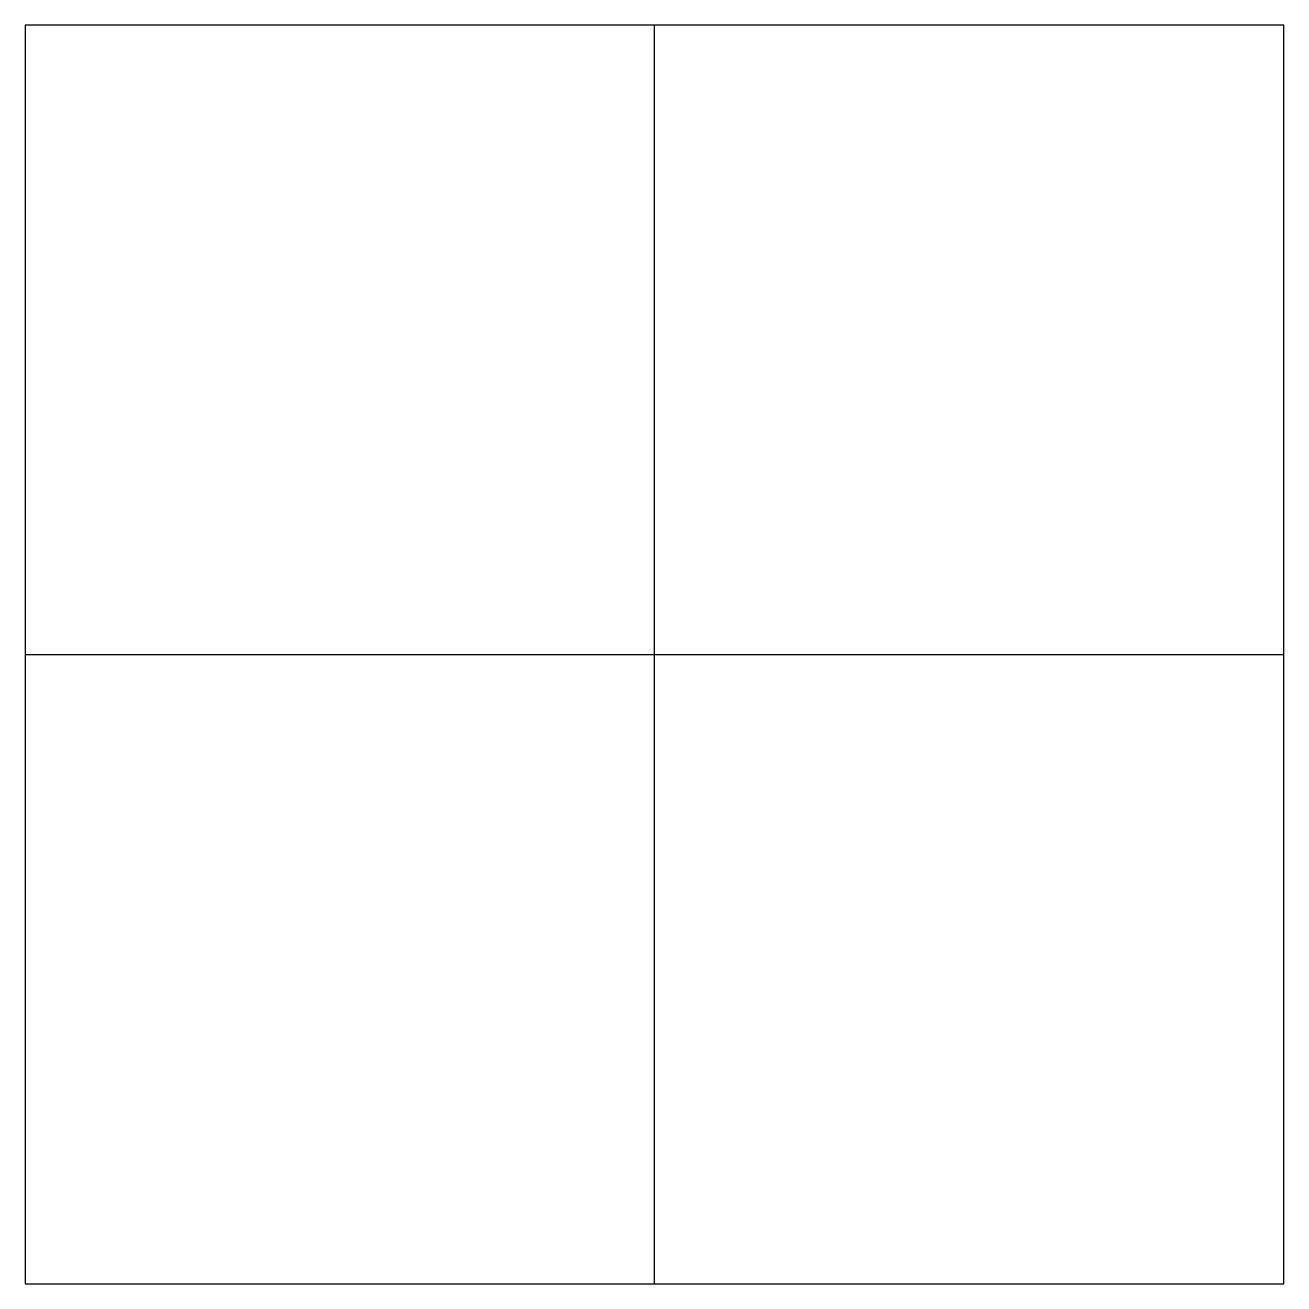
# Model space of a CAD drawing. Header units: metres. Extents: x 0 to 50, y 0 to 50.
import ezdxf

# ---------------------------------------------------------------- set-up
doc = ezdxf.new("R2010")
doc.units = ezdxf.units.M

msp = doc.modelspace()

# ---------------------------------------------------------------- linework, layer by layer
for p, q in [((25, 0), (25, 50)), ((0, 25), (50, 25))]:
    msp.add_line(p, q)
msp.add_lwpolyline([(0, 0), (50, 0), (50, 50), (0, 50)], close=True)

doc.saveas('drawing.dxf')
